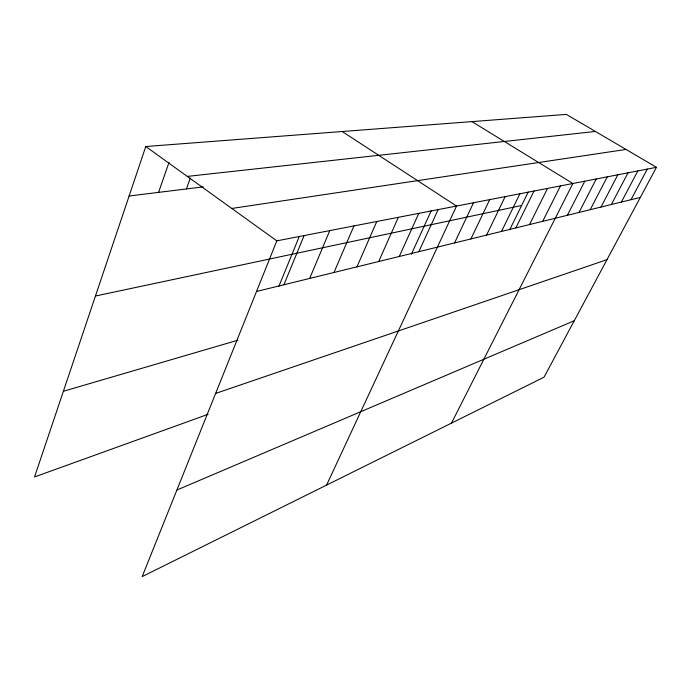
<?xml version="1.0" encoding="UTF-8"?>
<svg xmlns="http://www.w3.org/2000/svg" width="691" height="691" viewBox="0 0 691 691"><rect width="100%" height="100%" fill="white"/><g stroke="black" fill="none" stroke-linecap="round" stroke-linejoin="round"><path stroke-width="1.04" d="M656.45 167.317L276.815 240.865L142.173 576.605L544.024 377.208L656.45 167.317L566.352 114.395L145.775 146.518L34.55 476.945L208.077 414.315M158.584 192.374L169.036 162.307M186.423 188.954L190.345 177.993M278.879 286.307L299.324 236.348M283.897 284.761L304.109 235.579M309.672 278.447L329.771 230.604M333.978 272.487L353.956 225.922M356.945 266.856L376.776 221.5M378.677 261.535L398.353 217.32M399.277 256.482L418.781 213.364M411.352 254.271L431.184 210.833M418.824 251.697L438.146 209.606M326.575 485.108L456.535 206.048L342.218 131.515M454.557 242.938L473.516 202.757M470.934 238.922L489.703 199.621M486.576 235.095L505.147 196.624M501.528 231.425L519.908 193.765M509.708 229.757L528.226 192.055M515.832 227.926L534.022 191.036M529.539 224.566L547.531 188.418M542.677 221.345L560.47 185.905M451.482 423.134L572.882 183.504L471.936 121.607M567.389 215.29L584.802 181.197M579.023 212.439L596.247 178.978M590.209 209.693L607.251 176.844M600.989 207.058L617.832 174.797M611.362 204.51L628.024 172.819M621.364 202.057L637.845 170.919M631.013 199.699L647.312 169.088M176.887 490.049L574.281 320.719M215.635 393.429L606.983 259.661M63.391 391.27L237.773 340.24M256.525 291.464L640.332 197.41M95.453 296.024L521.627 205.486M231.805 208.457L626.011 149.437M129.122 195.994L203.275 186.881M187.287 176.404L595.392 131.454M145.775 146.518L276.815 240.865"/></g></svg>
